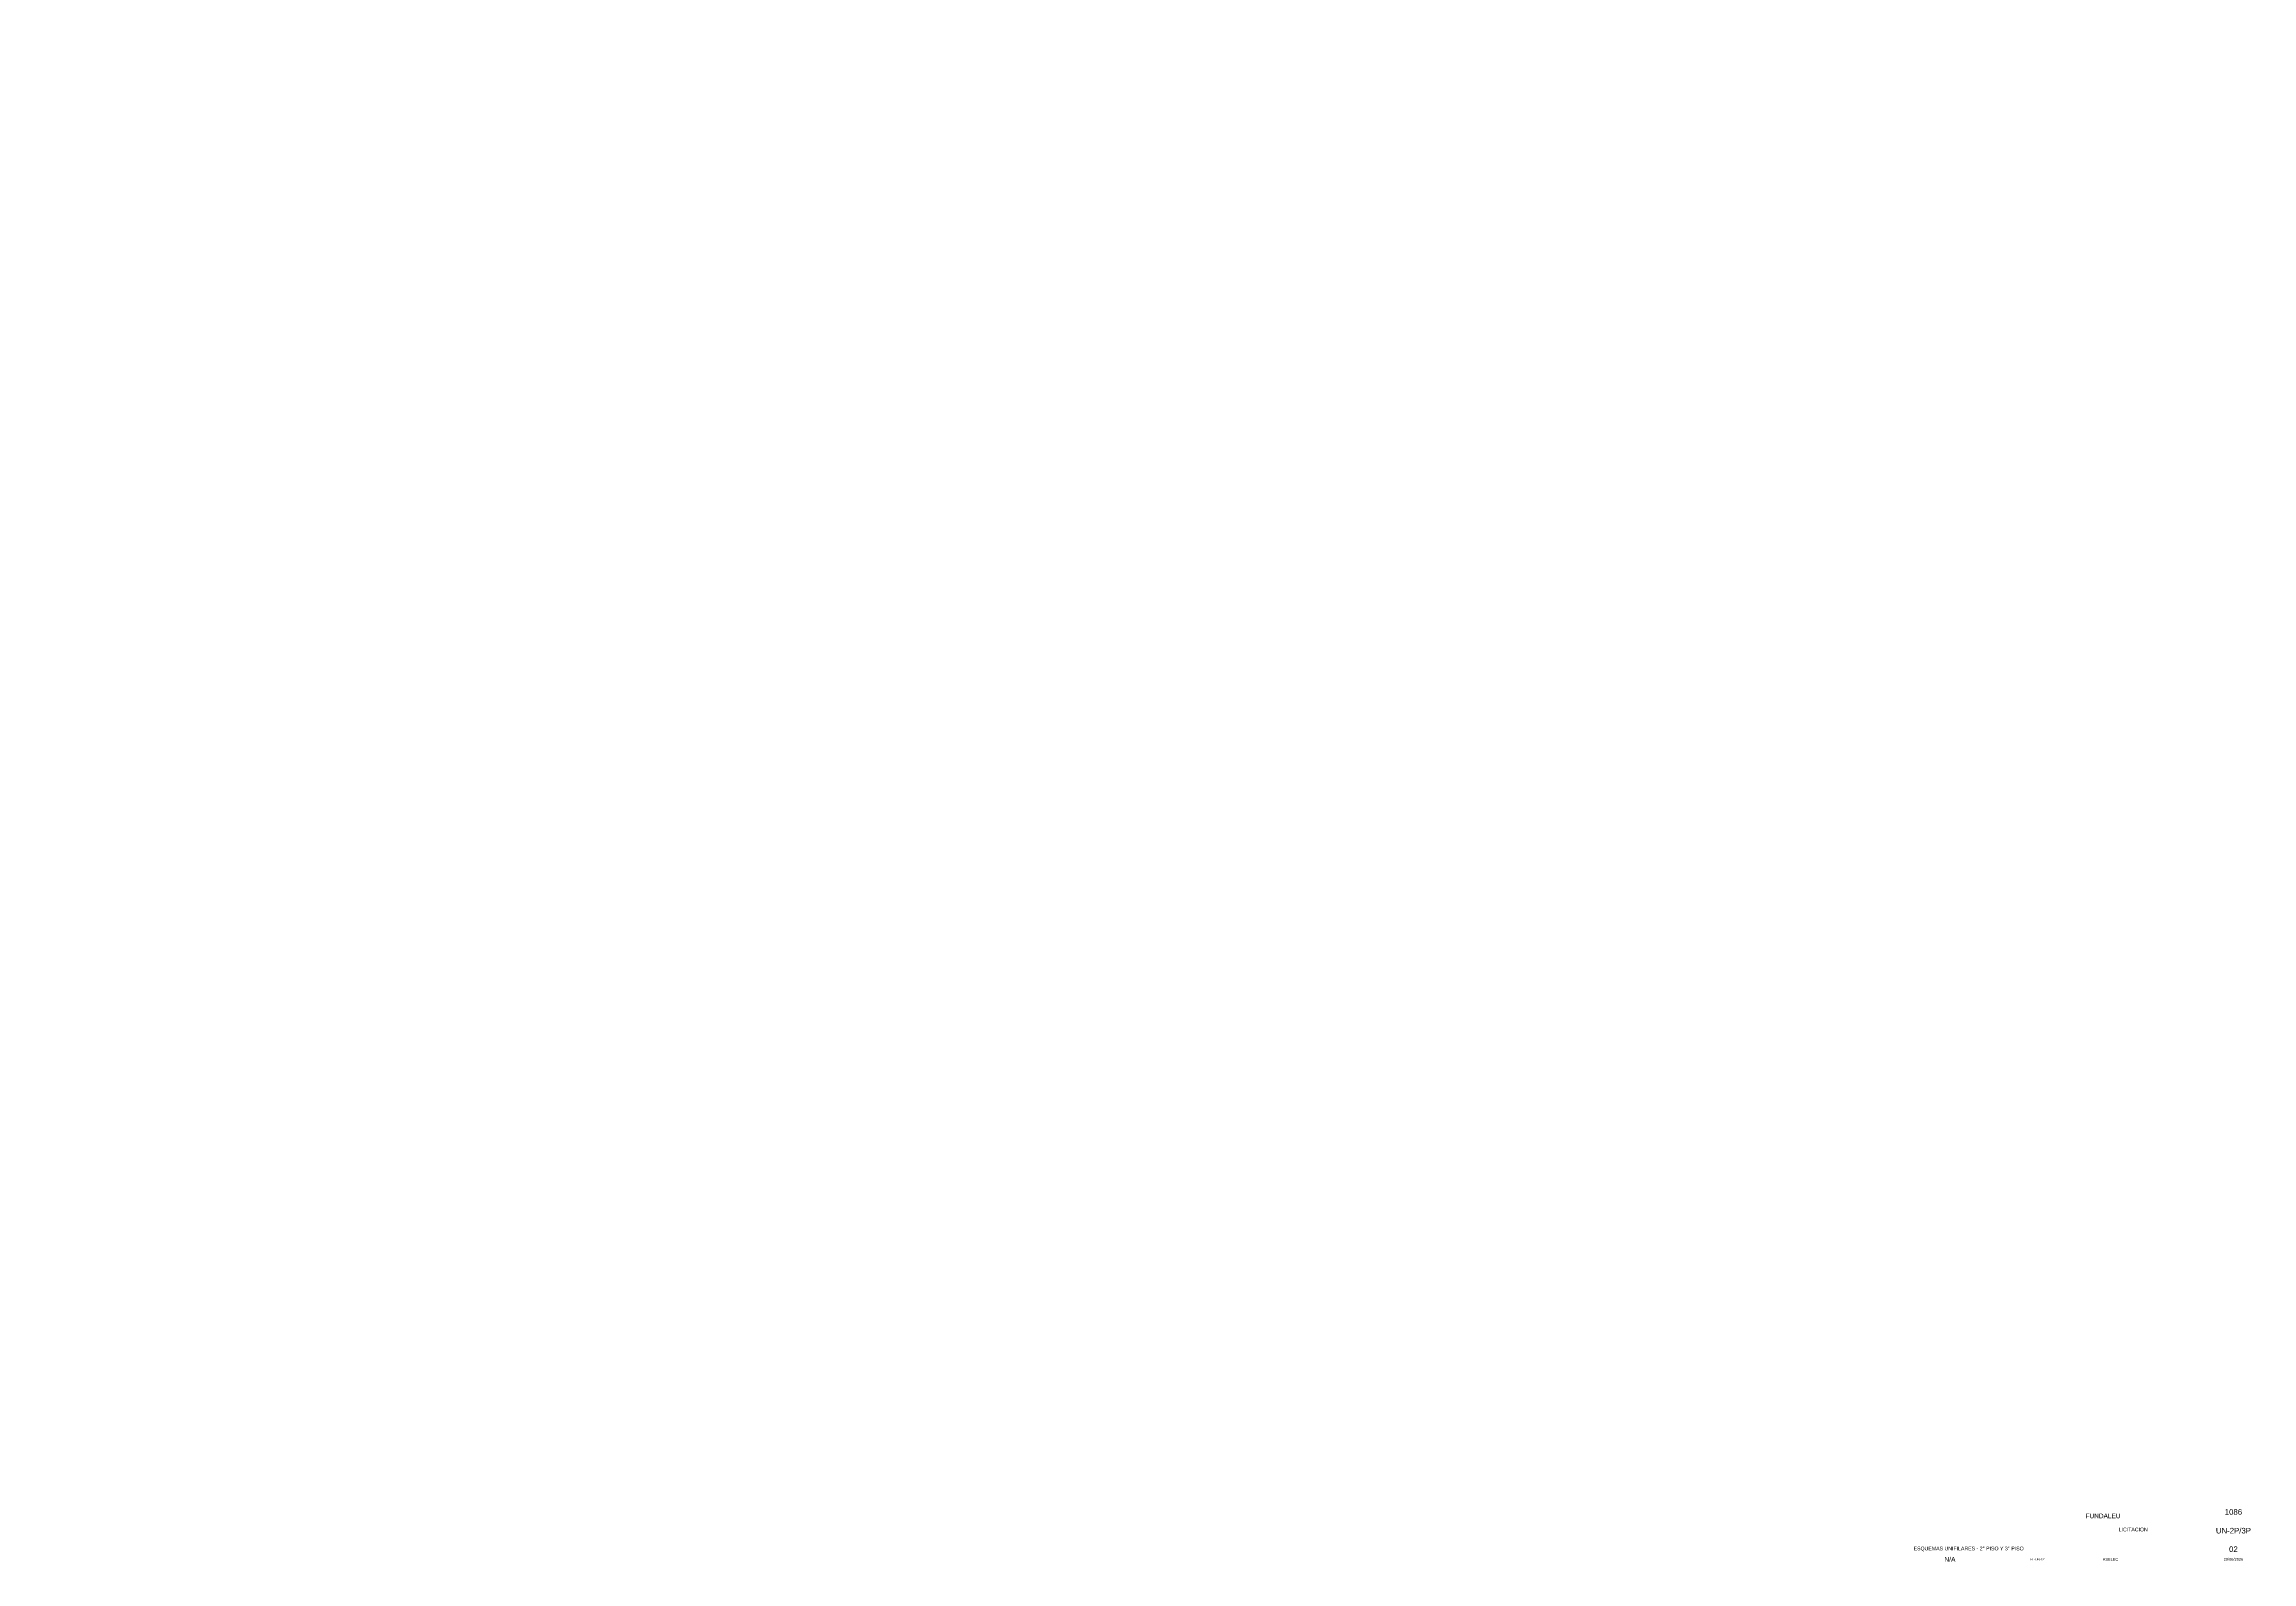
# Paper-space layout 'Esquemas 2P Y 3P' of a CAD drawing. Header units: millimetres. Extents: x 263 to 1419, y 43 to 837.
# The model-space entities are those that its viewports show. They can reach past a viewport. Long polylines and large blocks are cut down to what shows.
import ezdxf
from ezdxf.enums import TextEntityAlignment as Align

# ---------------------------------------------------------------- set-up
doc = ezdxf.new("R2010")
doc.units = ezdxf.units.MM
doc.layers.add('AFS-ROTULO', color=8, linetype='Continuous')
doc.layers.add('AFS-VPORT', color=8, linetype='Continuous', plot=False)
doc.layers.get('AFS-VPORT').off()
doc.styles.add('AFS_ARIAL', font='arial.ttf')

# ---------------------------------------------------------------- blocks, each defined once
blk = doc.blocks.new('AFS-ROTULO-AFS')

psp = doc.layouts.new('Esquemas 2P Y 3P')

# ---------------------------------------------------------------- block references
at = {"layer": 'AFS-ROTULO', "linetype": 'Continuous', "ltscale": 0.3}
ref = psp.add_blockref('AFS-ROTULO-AFS', (1238.9, 41.4), dxfattribs=dict(at, xscale=38.91958111915457, yscale=38.91958111915457, zscale=38.91958111915457))
ref.add_attrib('PROYECTO', 'FUNDALEU', (1331.8, 65.4), dxfattribs={"height": 2.43, "style": 'AFS_ARIAL'})
ref.add_attrib('ETAPA', 'LICITACION', dxfattribs={"height": 1.95, "style": 'AFS_ARIAL'}).set_placement((1349.1, 59.5), align=Align.MIDDLE_LEFT)
ref.add_attrib('CONTENIDO', 'ESQUEMAS UNIFILARES - 2° PISO Y 3° PISO', (1241.8, 48.6), dxfattribs={"height": 1.946, "style": 'AFS_ARIAL'})
ref.add_attrib('NUMOBRA', '1086', dxfattribs={"height": 2.92, "style": 'AFS_ARIAL'}).set_placement((1409.2, 68.7), align=Align.MIDDLE_CENTER)
ref.add_attrib('NUMPLANO', 'UN-2P/3P', dxfattribs={"height": 2.92, "style": 'AFS_ARIAL'}).set_placement((1409.2, 58.9), align=Align.MIDDLE_CENTER)
ref.add_attrib('NUMEMISIÓN', '02', dxfattribs={"height": 2.92, "style": 'AFS_ARIAL'}).set_placement((1409.2, 49.2), align=Align.MIDDLE_CENTER)
ref.add_attrib('ESCALA', 'N/A', dxfattribs={"height": 2.5, "style": 'AFS_ARIAL'}).set_placement((1257.9, 43.9), align=Align.MIDDLE_LEFT)
ref.add_attrib('ARCHIVO', 'FL-UN-02', dxfattribs={"height": 1.2, "style": 'AFS_ARIAL'}).set_placement((1302.9, 43.9), align=Align.MIDDLE_LEFT)
ref.add_attrib('OBSERVACIONES', 'ASELEC', dxfattribs={"height": 1.46, "style": 'AFS_ARIAL'}).set_placement((1340.8, 43.9), align=Align.MIDDLE_LEFT)
ref.add_attrib('FECHA', '29/06/2026', dxfattribs={"height": 1.46, "style": 'AFS_ARIAL'}).set_placement((1409.2, 43.9), align=Align.MIDDLE_CENTER)

# ---------------------------------------------------------------- viewports
at = {"layer": 'AFS-VPORT'}
psp.add_viewport(center=(1362.2, 253.4), size=(113.2, 355.73), view_center_point=(769.18, 90.64), view_height=32.431, dxfattribs=at)

doc.saveas('drawing.dxf')
